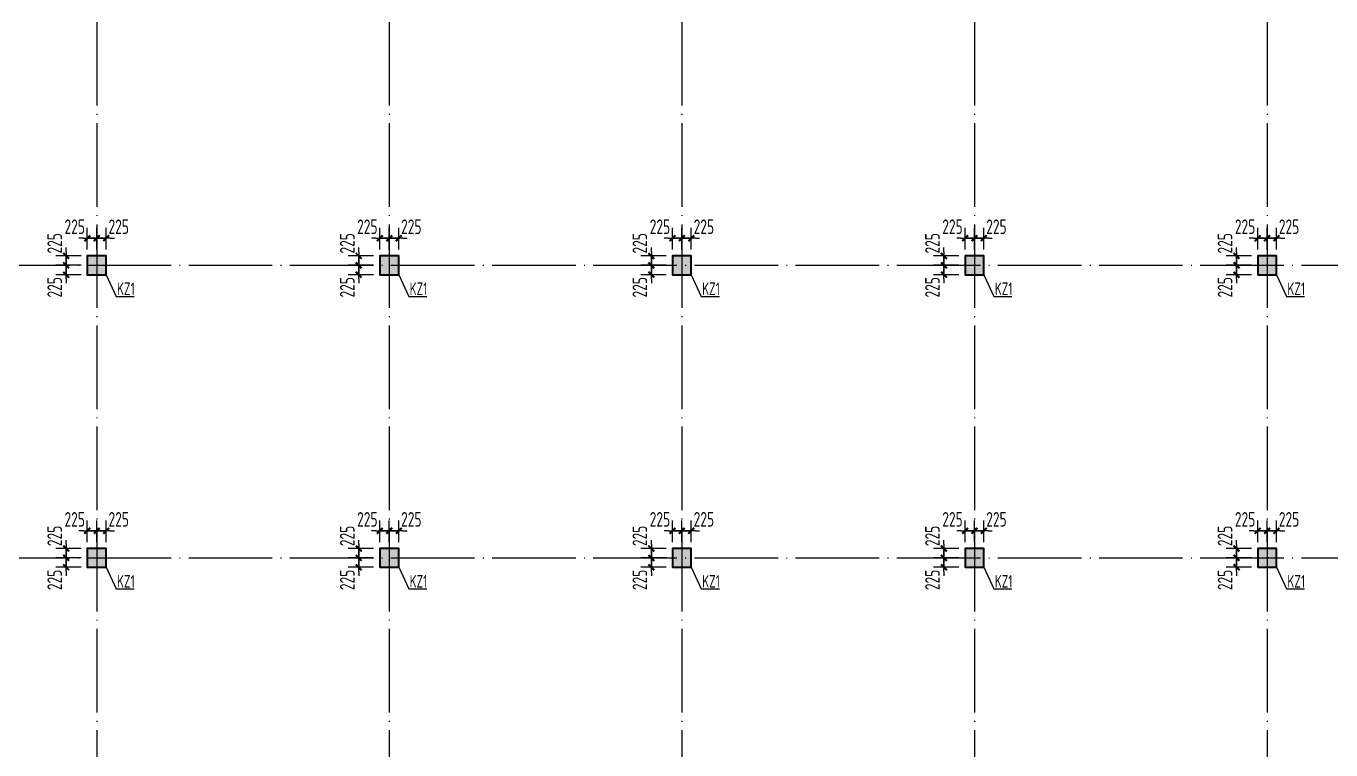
# Model space of a CAD drawing. Extents: x 8268344 to 8869063, y 669070 to 951310.
# Drawn here: x 8494318 to 8525535, y 841675 to 858991 of the extents above; entities that cross this region are included whole.
import ezdxf

# ---------------------------------------------------------------- set-up
doc = ezdxf.new("R2010")
doc.units = 0
doc.header["$LTSCALE"] = 1000
doc.linetypes.add('DOTE', pattern=[2.42, 2, -0.2, 0.02, -0.2])
doc.layers.get('0').update_dxf_attribs({"linetype": 'CONTINUOUS'})
doc.layers.get('Defpoints').update_dxf_attribs({"linetype": 'CONTINUOUS'})
for name, color, linetype in [('DIM', 3, 'CONTINUOUS'), ('DOTE', 1, 'DOTE'), ('PUB_TEXT', 7, 'CONTINUOUS'), ('柱涂实', 54, 'CONTINUOUS')]:
    doc.layers.add(name, color=color, linetype=linetype)
doc.layers.add('柱', color=2, linetype='CONTINUOUS', lineweight=35)
doc.styles.add('HZTXT', font='tssdeng.shx', dxfattribs={"width": 0.75, "bigfont": 'HZTXT.shx'})
doc.styles.add('TSSD_Dimension', font='Tssdeng.shx', dxfattribs={"width": 0.7, "bigfont": 'tssdchn.shx'})
doc.dimstyles.new('TSSD_100_100$0', dxfattribs={"dimtxt": 350, "dimasz": 100, "dimexe": 250, "dimexo": 150, "dimgap": 100, "dimtad": 1, "dimdec": 0, "dimzin": 0, "dimdsep": 46, "dimtxsty": 'TSSD_Dimension', "dimblk": '_TSDBK', "dimblk1": '_TSDBK', "dimblk2": '_TSDBK', "dimsah": 1, "dimcen": 0, "dimclrt": 7, "dimadec": 0, "dimazin": 0, "dimtfac": 1, "dimtdec": 0, "dimtix": 1, "dimtmove": 2, "dimatfit": 3, "dimldrblk": '_TSDBK', "dimfxl": 0, "dimtolj": 1, "dimtzin": 0, "dimarcsym": 0})

# ---------------------------------------------------------------- blocks, each defined once
blk = doc.blocks.new('_TSDBK')
blk.add_line((-1, 0), (1.5, 0))
at = {"const_width": 0.5}
blk.add_lwpolyline([(-0.7, -0.7), (0.7, 0.7)], dxfattribs=at)
blk = doc.blocks.new('*D2079')
at = {"layer": 'Defpoints', "color": 0}
for p in [(8495783, 846493), (8495277, 846268), (8495783, 846268)]:
    blk.add_point(p, dxfattribs=at)
at = {"layer": 'DIM', "color": 0, "lineweight": -2}
for p, q in [((8495277, 846593), (8495277, 846693)), ((8495633, 846493), (8495027, 846493)), ((8495277, 846493), (8495277, 846268)), ((8495633, 846268), (8495027, 846268)), ((8495277, 846168), (8495277, 846068))]:
    blk.add_line(p, q, dxfattribs=at)
at = {"layer": 'DIM', "color": 0, "lineweight": -2, "xscale": 100, "yscale": 100, "zscale": 100}
for p, rotation in [((8495277, 846493), 270), ((8495277, 846268), 90)]:
    blk.add_blockref('_TSDBK', p, dxfattribs=dict(at, rotation=rotation))
at = {"layer": 'DIM', "color": 7, "insert": (8495002, 846794), "char_height": 350, "attachment_point": 5, "rotation": 90, "style": 'TSSD_Dimension'}
blk.add_mtext('\\A1;225', dxfattribs=at)
blk = doc.blocks.new('*D2080')
at = {"layer": 'Defpoints', "color": 0}
for p in [(8495277, 846043), (8495783, 846268), (8495783, 846043)]:
    blk.add_point(p, dxfattribs=at)
at = {"layer": 'DIM', "color": 0, "lineweight": -2}
for p, q in [((8495277, 846368), (8495277, 846468)), ((8495633, 846268), (8495027, 846268)), ((8495633, 846043), (8495027, 846043)), ((8495277, 846268), (8495277, 846043)), ((8495277, 845943), (8495277, 845843))]:
    blk.add_line(p, q, dxfattribs=at)
at = {"layer": 'DIM', "color": 0, "lineweight": -2, "xscale": 100, "yscale": 100, "zscale": 100}
for p, rotation in [((8495277, 846268), 270), ((8495277, 846043), 90)]:
    blk.add_blockref('_TSDBK', p, dxfattribs=dict(at, rotation=rotation))
at = {"layer": 'DIM', "color": 7, "insert": (8495002, 845742), "char_height": 350, "attachment_point": 5, "rotation": 90, "style": 'TSSD_Dimension'}
blk.add_mtext('\\A1;225', dxfattribs=at)
blk = doc.blocks.new('*D2081')
at = {"layer": 'Defpoints', "color": 0}
for p in [(8496233, 846916), (8496008, 846493), (8496233, 846493)]:
    blk.add_point(p, dxfattribs=at)
at = {"layer": 'DIM', "color": 0, "lineweight": -2}
for p, q in [((8495908, 846916), (8495808, 846916)), ((8496008, 846643), (8496008, 847166)), ((8496008, 846916), (8496233, 846916)), ((8496233, 846643), (8496233, 847166)), ((8496333, 846916), (8496433, 846916))]:
    blk.add_line(p, q, dxfattribs=at)
at = {"layer": 'DIM', "color": 0, "lineweight": -2, "xscale": 100, "yscale": 100, "zscale": 100}
blk.add_blockref('_TSDBK', (8496008, 846916), dxfattribs=at)
at = {"layer": 'DIM', "color": 0, "lineweight": -2, "xscale": 100, "yscale": 100, "zscale": 100, "rotation": 180}
blk.add_blockref('_TSDBK', (8496233, 846916), dxfattribs=at)
at = {"layer": 'DIM', "color": 7, "insert": (8496534, 847191), "char_height": 350, "attachment_point": 5, "style": 'TSSD_Dimension'}
blk.add_mtext('\\A1;225', dxfattribs=at)
blk = doc.blocks.new('*D2082')
at = {"layer": 'Defpoints', "color": 0}
for p in [(8496008, 846916), (8495783, 846493), (8496008, 846493)]:
    blk.add_point(p, dxfattribs=at)
at = {"layer": 'DIM', "color": 0, "lineweight": -2}
for p, q in [((8495683, 846916), (8495583, 846916)), ((8495783, 846643), (8495783, 847166)), ((8495783, 846916), (8496008, 846916)), ((8496008, 846643), (8496008, 847166)), ((8496108, 846916), (8496208, 846916))]:
    blk.add_line(p, q, dxfattribs=at)
at = {"layer": 'DIM', "color": 0, "lineweight": -2, "xscale": 100, "yscale": 100, "zscale": 100}
blk.add_blockref('_TSDBK', (8495783, 846916), dxfattribs=at)
at = {"layer": 'DIM', "color": 0, "lineweight": -2, "xscale": 100, "yscale": 100, "zscale": 100, "rotation": 180}
blk.add_blockref('_TSDBK', (8496008, 846916), dxfattribs=at)
at = {"layer": 'DIM', "color": 7, "insert": (8495482, 847191), "char_height": 350, "attachment_point": 5, "style": 'TSSD_Dimension'}
blk.add_mtext('\\A1;225', dxfattribs=at)
blk = doc.blocks.new('*D2083')
at = {"layer": 'Defpoints', "color": 0}
for p in [(8495783, 853493), (8495277, 853268), (8495783, 853268)]:
    blk.add_point(p, dxfattribs=at)
at = {"layer": 'DIM', "color": 0, "lineweight": -2}
for p, q in [((8495633, 853493), (8495027, 853493)), ((8495277, 853593), (8495277, 853693)), ((8495277, 853493), (8495277, 853268)), ((8495633, 853268), (8495027, 853268)), ((8495277, 853168), (8495277, 853068))]:
    blk.add_line(p, q, dxfattribs=at)
at = {"layer": 'DIM', "color": 0, "lineweight": -2, "xscale": 100, "yscale": 100, "zscale": 100}
for p, rotation in [((8495277, 853493), 270), ((8495277, 853268), 90)]:
    blk.add_blockref('_TSDBK', p, dxfattribs=dict(at, rotation=rotation))
at = {"layer": 'DIM', "color": 7, "insert": (8495002, 853794), "char_height": 350, "attachment_point": 5, "rotation": 90, "style": 'TSSD_Dimension'}
blk.add_mtext('\\A1;225', dxfattribs=at)
blk = doc.blocks.new('*D2084')
at = {"layer": 'Defpoints', "color": 0}
for p in [(8495783, 853268), (8495277, 853043), (8495783, 853043)]:
    blk.add_point(p, dxfattribs=at)
at = {"layer": 'DIM', "color": 0, "lineweight": -2}
for p, q in [((8495277, 853368), (8495277, 853468)), ((8495633, 853268), (8495027, 853268)), ((8495277, 853268), (8495277, 853043)), ((8495633, 853043), (8495027, 853043)), ((8495277, 852943), (8495277, 852843))]:
    blk.add_line(p, q, dxfattribs=at)
at = {"layer": 'DIM', "color": 0, "lineweight": -2, "xscale": 100, "yscale": 100, "zscale": 100}
for p, rotation in [((8495277, 853268), 270), ((8495277, 853043), 90)]:
    blk.add_blockref('_TSDBK', p, dxfattribs=dict(at, rotation=rotation))
at = {"layer": 'DIM', "color": 7, "insert": (8495002, 852742), "char_height": 350, "attachment_point": 5, "rotation": 90, "style": 'TSSD_Dimension'}
blk.add_mtext('\\A1;225', dxfattribs=at)
blk = doc.blocks.new('*D2085')
at = {"layer": 'Defpoints', "color": 0}
for p in [(8496233, 853916), (8496008, 853493), (8496233, 853493)]:
    blk.add_point(p, dxfattribs=at)
at = {"layer": 'DIM', "color": 0, "lineweight": -2}
for p, q in [((8496008, 853643), (8496008, 854166)), ((8496233, 853643), (8496233, 854166)), ((8495908, 853916), (8495808, 853916)), ((8496008, 853916), (8496233, 853916)), ((8496333, 853916), (8496433, 853916))]:
    blk.add_line(p, q, dxfattribs=at)
at = {"layer": 'DIM', "color": 0, "lineweight": -2, "xscale": 100, "yscale": 100, "zscale": 100}
blk.add_blockref('_TSDBK', (8496008, 853916), dxfattribs=at)
at = {"layer": 'DIM', "color": 0, "lineweight": -2, "xscale": 100, "yscale": 100, "zscale": 100, "rotation": 180}
blk.add_blockref('_TSDBK', (8496233, 853916), dxfattribs=at)
at = {"layer": 'DIM', "color": 7, "insert": (8496534, 854191), "char_height": 350, "attachment_point": 5, "style": 'TSSD_Dimension'}
blk.add_mtext('\\A1;225', dxfattribs=at)
blk = doc.blocks.new('*D2086')
at = {"layer": 'Defpoints', "color": 0}
for p in [(8496008, 853916), (8495783, 853493), (8496008, 853493)]:
    blk.add_point(p, dxfattribs=at)
at = {"layer": 'DIM', "color": 0, "lineweight": -2}
for p, q in [((8495783, 853643), (8495783, 854166)), ((8496008, 853643), (8496008, 854166)), ((8495683, 853916), (8495583, 853916)), ((8495783, 853916), (8496008, 853916)), ((8496108, 853916), (8496208, 853916))]:
    blk.add_line(p, q, dxfattribs=at)
at = {"layer": 'DIM', "color": 0, "lineweight": -2, "xscale": 100, "yscale": 100, "zscale": 100}
blk.add_blockref('_TSDBK', (8495783, 853916), dxfattribs=at)
at = {"layer": 'DIM', "color": 0, "lineweight": -2, "xscale": 100, "yscale": 100, "zscale": 100, "rotation": 180}
blk.add_blockref('_TSDBK', (8496008, 853916), dxfattribs=at)
at = {"layer": 'DIM', "color": 7, "insert": (8495482, 854191), "char_height": 350, "attachment_point": 5, "style": 'TSSD_Dimension'}
blk.add_mtext('\\A1;225', dxfattribs=at)
blk = doc.blocks.new('*D2107')
at = {"layer": 'Defpoints', "color": 0}
for p in [(8502783, 846493), (8502277, 846268), (8502783, 846268)]:
    blk.add_point(p, dxfattribs=at)
at = {"layer": 'DIM', "color": 0, "lineweight": -2}
for p, q in [((8502277, 846593), (8502277, 846693)), ((8502633, 846493), (8502027, 846493)), ((8502277, 846493), (8502277, 846268)), ((8502633, 846268), (8502027, 846268)), ((8502277, 846168), (8502277, 846068))]:
    blk.add_line(p, q, dxfattribs=at)
at = {"layer": 'DIM', "color": 0, "lineweight": -2, "xscale": 100, "yscale": 100, "zscale": 100}
for p, rotation in [((8502277, 846493), 270), ((8502277, 846268), 90)]:
    blk.add_blockref('_TSDBK', p, dxfattribs=dict(at, rotation=rotation))
at = {"layer": 'DIM', "color": 7, "insert": (8502002, 846794), "char_height": 350, "attachment_point": 5, "rotation": 90, "style": 'TSSD_Dimension'}
blk.add_mtext('\\A1;225', dxfattribs=at)
blk = doc.blocks.new('*D2108')
at = {"layer": 'Defpoints', "color": 0}
for p in [(8502277, 846043), (8502783, 846268), (8502783, 846043)]:
    blk.add_point(p, dxfattribs=at)
at = {"layer": 'DIM', "color": 0, "lineweight": -2}
for p, q in [((8502277, 846368), (8502277, 846468)), ((8502633, 846268), (8502027, 846268)), ((8502633, 846043), (8502027, 846043)), ((8502277, 846268), (8502277, 846043)), ((8502277, 845943), (8502277, 845843))]:
    blk.add_line(p, q, dxfattribs=at)
at = {"layer": 'DIM', "color": 0, "lineweight": -2, "xscale": 100, "yscale": 100, "zscale": 100}
for p, rotation in [((8502277, 846268), 270), ((8502277, 846043), 90)]:
    blk.add_blockref('_TSDBK', p, dxfattribs=dict(at, rotation=rotation))
at = {"layer": 'DIM', "color": 7, "insert": (8502002, 845742), "char_height": 350, "attachment_point": 5, "rotation": 90, "style": 'TSSD_Dimension'}
blk.add_mtext('\\A1;225', dxfattribs=at)
blk = doc.blocks.new('*D2109')
at = {"layer": 'Defpoints', "color": 0}
for p in [(8503233, 846916), (8503008, 846493), (8503233, 846493)]:
    blk.add_point(p, dxfattribs=at)
at = {"layer": 'DIM', "color": 0, "lineweight": -2}
for p, q in [((8502908, 846916), (8502808, 846916)), ((8503008, 846643), (8503008, 847166)), ((8503008, 846916), (8503233, 846916)), ((8503233, 846643), (8503233, 847166)), ((8503333, 846916), (8503433, 846916))]:
    blk.add_line(p, q, dxfattribs=at)
at = {"layer": 'DIM', "color": 0, "lineweight": -2, "xscale": 100, "yscale": 100, "zscale": 100}
blk.add_blockref('_TSDBK', (8503008, 846916), dxfattribs=at)
at = {"layer": 'DIM', "color": 0, "lineweight": -2, "xscale": 100, "yscale": 100, "zscale": 100, "rotation": 180}
blk.add_blockref('_TSDBK', (8503233, 846916), dxfattribs=at)
at = {"layer": 'DIM', "color": 7, "insert": (8503534, 847191), "char_height": 350, "attachment_point": 5, "style": 'TSSD_Dimension'}
blk.add_mtext('\\A1;225', dxfattribs=at)
blk = doc.blocks.new('*D2110')
at = {"layer": 'Defpoints', "color": 0}
for p in [(8503008, 846916), (8502783, 846493), (8503008, 846493)]:
    blk.add_point(p, dxfattribs=at)
at = {"layer": 'DIM', "color": 0, "lineweight": -2}
for p, q in [((8502683, 846916), (8502583, 846916)), ((8502783, 846643), (8502783, 847166)), ((8502783, 846916), (8503008, 846916)), ((8503008, 846643), (8503008, 847166)), ((8503108, 846916), (8503208, 846916))]:
    blk.add_line(p, q, dxfattribs=at)
at = {"layer": 'DIM', "color": 0, "lineweight": -2, "xscale": 100, "yscale": 100, "zscale": 100}
blk.add_blockref('_TSDBK', (8502783, 846916), dxfattribs=at)
at = {"layer": 'DIM', "color": 0, "lineweight": -2, "xscale": 100, "yscale": 100, "zscale": 100, "rotation": 180}
blk.add_blockref('_TSDBK', (8503008, 846916), dxfattribs=at)
at = {"layer": 'DIM', "color": 7, "insert": (8502482, 847191), "char_height": 350, "attachment_point": 5, "style": 'TSSD_Dimension'}
blk.add_mtext('\\A1;225', dxfattribs=at)
blk = doc.blocks.new('*D2111')
at = {"layer": 'Defpoints', "color": 0}
for p in [(8502783, 853493), (8502277, 853268), (8502783, 853268)]:
    blk.add_point(p, dxfattribs=at)
at = {"layer": 'DIM', "color": 0, "lineweight": -2}
for p, q in [((8502633, 853493), (8502027, 853493)), ((8502277, 853593), (8502277, 853693)), ((8502277, 853493), (8502277, 853268)), ((8502633, 853268), (8502027, 853268)), ((8502277, 853168), (8502277, 853068))]:
    blk.add_line(p, q, dxfattribs=at)
at = {"layer": 'DIM', "color": 0, "lineweight": -2, "xscale": 100, "yscale": 100, "zscale": 100}
for p, rotation in [((8502277, 853493), 270), ((8502277, 853268), 90)]:
    blk.add_blockref('_TSDBK', p, dxfattribs=dict(at, rotation=rotation))
at = {"layer": 'DIM', "color": 7, "insert": (8502002, 853794), "char_height": 350, "attachment_point": 5, "rotation": 90, "style": 'TSSD_Dimension'}
blk.add_mtext('\\A1;225', dxfattribs=at)
blk = doc.blocks.new('*D2112')
at = {"layer": 'Defpoints', "color": 0}
for p in [(8502783, 853268), (8502277, 853043), (8502783, 853043)]:
    blk.add_point(p, dxfattribs=at)
at = {"layer": 'DIM', "color": 0, "lineweight": -2}
for p, q in [((8502277, 853368), (8502277, 853468)), ((8502633, 853268), (8502027, 853268)), ((8502277, 853268), (8502277, 853043)), ((8502633, 853043), (8502027, 853043)), ((8502277, 852943), (8502277, 852843))]:
    blk.add_line(p, q, dxfattribs=at)
at = {"layer": 'DIM', "color": 0, "lineweight": -2, "xscale": 100, "yscale": 100, "zscale": 100}
for p, rotation in [((8502277, 853268), 270), ((8502277, 853043), 90)]:
    blk.add_blockref('_TSDBK', p, dxfattribs=dict(at, rotation=rotation))
at = {"layer": 'DIM', "color": 7, "insert": (8502002, 852742), "char_height": 350, "attachment_point": 5, "rotation": 90, "style": 'TSSD_Dimension'}
blk.add_mtext('\\A1;225', dxfattribs=at)
blk = doc.blocks.new('*D2113')
at = {"layer": 'Defpoints', "color": 0}
for p in [(8503233, 853916), (8503008, 853493), (8503233, 853493)]:
    blk.add_point(p, dxfattribs=at)
at = {"layer": 'DIM', "color": 0, "lineweight": -2}
for p, q in [((8503008, 853643), (8503008, 854166)), ((8503233, 853643), (8503233, 854166)), ((8502908, 853916), (8502808, 853916)), ((8503008, 853916), (8503233, 853916)), ((8503333, 853916), (8503433, 853916))]:
    blk.add_line(p, q, dxfattribs=at)
at = {"layer": 'DIM', "color": 0, "lineweight": -2, "xscale": 100, "yscale": 100, "zscale": 100}
blk.add_blockref('_TSDBK', (8503008, 853916), dxfattribs=at)
at = {"layer": 'DIM', "color": 0, "lineweight": -2, "xscale": 100, "yscale": 100, "zscale": 100, "rotation": 180}
blk.add_blockref('_TSDBK', (8503233, 853916), dxfattribs=at)
at = {"layer": 'DIM', "color": 7, "insert": (8503534, 854191), "char_height": 350, "attachment_point": 5, "style": 'TSSD_Dimension'}
blk.add_mtext('\\A1;225', dxfattribs=at)
blk = doc.blocks.new('*D2114')
at = {"layer": 'Defpoints', "color": 0}
for p in [(8503008, 853916), (8502783, 853493), (8503008, 853493)]:
    blk.add_point(p, dxfattribs=at)
at = {"layer": 'DIM', "color": 0, "lineweight": -2}
for p, q in [((8502783, 853643), (8502783, 854166)), ((8503008, 853643), (8503008, 854166)), ((8502683, 853916), (8502583, 853916)), ((8502783, 853916), (8503008, 853916)), ((8503108, 853916), (8503208, 853916))]:
    blk.add_line(p, q, dxfattribs=at)
at = {"layer": 'DIM', "color": 0, "lineweight": -2, "xscale": 100, "yscale": 100, "zscale": 100}
blk.add_blockref('_TSDBK', (8502783, 853916), dxfattribs=at)
at = {"layer": 'DIM', "color": 0, "lineweight": -2, "xscale": 100, "yscale": 100, "zscale": 100, "rotation": 180}
blk.add_blockref('_TSDBK', (8503008, 853916), dxfattribs=at)
at = {"layer": 'DIM', "color": 7, "insert": (8502482, 854191), "char_height": 350, "attachment_point": 5, "style": 'TSSD_Dimension'}
blk.add_mtext('\\A1;225', dxfattribs=at)
blk = doc.blocks.new('*D2135')
at = {"layer": 'Defpoints', "color": 0}
for p in [(8509783, 846493), (8509277, 846268), (8509783, 846268)]:
    blk.add_point(p, dxfattribs=at)
at = {"layer": 'DIM', "color": 0, "lineweight": -2}
for p, q in [((8509277, 846593), (8509277, 846693)), ((8509633, 846493), (8509027, 846493)), ((8509277, 846493), (8509277, 846268)), ((8509633, 846268), (8509027, 846268)), ((8509277, 846168), (8509277, 846068))]:
    blk.add_line(p, q, dxfattribs=at)
at = {"layer": 'DIM', "color": 0, "lineweight": -2, "xscale": 100, "yscale": 100, "zscale": 100}
for p, rotation in [((8509277, 846493), 270), ((8509277, 846268), 90)]:
    blk.add_blockref('_TSDBK', p, dxfattribs=dict(at, rotation=rotation))
at = {"layer": 'DIM', "color": 7, "insert": (8509002, 846794), "char_height": 350, "attachment_point": 5, "rotation": 90, "style": 'TSSD_Dimension'}
blk.add_mtext('\\A1;225', dxfattribs=at)
blk = doc.blocks.new('*D2136')
at = {"layer": 'Defpoints', "color": 0}
for p in [(8509277, 846043), (8509783, 846268), (8509783, 846043)]:
    blk.add_point(p, dxfattribs=at)
at = {"layer": 'DIM', "color": 0, "lineweight": -2}
for p, q in [((8509277, 846368), (8509277, 846468)), ((8509633, 846268), (8509027, 846268)), ((8509633, 846043), (8509027, 846043)), ((8509277, 846268), (8509277, 846043)), ((8509277, 845943), (8509277, 845843))]:
    blk.add_line(p, q, dxfattribs=at)
at = {"layer": 'DIM', "color": 0, "lineweight": -2, "xscale": 100, "yscale": 100, "zscale": 100}
for p, rotation in [((8509277, 846268), 270), ((8509277, 846043), 90)]:
    blk.add_blockref('_TSDBK', p, dxfattribs=dict(at, rotation=rotation))
at = {"layer": 'DIM', "color": 7, "insert": (8509002, 845742), "char_height": 350, "attachment_point": 5, "rotation": 90, "style": 'TSSD_Dimension'}
blk.add_mtext('\\A1;225', dxfattribs=at)
blk = doc.blocks.new('*D2137')
at = {"layer": 'Defpoints', "color": 0}
for p in [(8510233, 846916), (8510008, 846493), (8510233, 846493)]:
    blk.add_point(p, dxfattribs=at)
at = {"layer": 'DIM', "color": 0, "lineweight": -2}
for p, q in [((8509908, 846916), (8509808, 846916)), ((8510008, 846643), (8510008, 847166)), ((8510008, 846916), (8510233, 846916)), ((8510233, 846643), (8510233, 847166)), ((8510333, 846916), (8510433, 846916))]:
    blk.add_line(p, q, dxfattribs=at)
at = {"layer": 'DIM', "color": 0, "lineweight": -2, "xscale": 100, "yscale": 100, "zscale": 100}
blk.add_blockref('_TSDBK', (8510008, 846916), dxfattribs=at)
at = {"layer": 'DIM', "color": 0, "lineweight": -2, "xscale": 100, "yscale": 100, "zscale": 100, "rotation": 180}
blk.add_blockref('_TSDBK', (8510233, 846916), dxfattribs=at)
at = {"layer": 'DIM', "color": 7, "insert": (8510534, 847191), "char_height": 350, "attachment_point": 5, "style": 'TSSD_Dimension'}
blk.add_mtext('\\A1;225', dxfattribs=at)
blk = doc.blocks.new('*D2138')
at = {"layer": 'Defpoints', "color": 0}
for p in [(8510008, 846916), (8509783, 846493), (8510008, 846493)]:
    blk.add_point(p, dxfattribs=at)
at = {"layer": 'DIM', "color": 0, "lineweight": -2}
for p, q in [((8509683, 846916), (8509583, 846916)), ((8509783, 846643), (8509783, 847166)), ((8509783, 846916), (8510008, 846916)), ((8510008, 846643), (8510008, 847166)), ((8510108, 846916), (8510208, 846916))]:
    blk.add_line(p, q, dxfattribs=at)
at = {"layer": 'DIM', "color": 0, "lineweight": -2, "xscale": 100, "yscale": 100, "zscale": 100}
blk.add_blockref('_TSDBK', (8509783, 846916), dxfattribs=at)
at = {"layer": 'DIM', "color": 0, "lineweight": -2, "xscale": 100, "yscale": 100, "zscale": 100, "rotation": 180}
blk.add_blockref('_TSDBK', (8510008, 846916), dxfattribs=at)
at = {"layer": 'DIM', "color": 7, "insert": (8509482, 847191), "char_height": 350, "attachment_point": 5, "style": 'TSSD_Dimension'}
blk.add_mtext('\\A1;225', dxfattribs=at)
blk = doc.blocks.new('*D2139')
at = {"layer": 'Defpoints', "color": 0}
for p in [(8509783, 853493), (8509277, 853268), (8509783, 853268)]:
    blk.add_point(p, dxfattribs=at)
at = {"layer": 'DIM', "color": 0, "lineweight": -2}
for p, q in [((8509633, 853493), (8509027, 853493)), ((8509277, 853593), (8509277, 853693)), ((8509277, 853493), (8509277, 853268)), ((8509633, 853268), (8509027, 853268)), ((8509277, 853168), (8509277, 853068))]:
    blk.add_line(p, q, dxfattribs=at)
at = {"layer": 'DIM', "color": 0, "lineweight": -2, "xscale": 100, "yscale": 100, "zscale": 100}
for p, rotation in [((8509277, 853493), 270), ((8509277, 853268), 90)]:
    blk.add_blockref('_TSDBK', p, dxfattribs=dict(at, rotation=rotation))
at = {"layer": 'DIM', "color": 7, "insert": (8509002, 853794), "char_height": 350, "attachment_point": 5, "rotation": 90, "style": 'TSSD_Dimension'}
blk.add_mtext('\\A1;225', dxfattribs=at)
blk = doc.blocks.new('*D2140')
at = {"layer": 'Defpoints', "color": 0}
for p in [(8509783, 853268), (8509277, 853043), (8509783, 853043)]:
    blk.add_point(p, dxfattribs=at)
at = {"layer": 'DIM', "color": 0, "lineweight": -2}
for p, q in [((8509277, 853368), (8509277, 853468)), ((8509633, 853268), (8509027, 853268)), ((8509277, 853268), (8509277, 853043)), ((8509633, 853043), (8509027, 853043)), ((8509277, 852943), (8509277, 852843))]:
    blk.add_line(p, q, dxfattribs=at)
at = {"layer": 'DIM', "color": 0, "lineweight": -2, "xscale": 100, "yscale": 100, "zscale": 100}
for p, rotation in [((8509277, 853268), 270), ((8509277, 853043), 90)]:
    blk.add_blockref('_TSDBK', p, dxfattribs=dict(at, rotation=rotation))
at = {"layer": 'DIM', "color": 7, "insert": (8509002, 852742), "char_height": 350, "attachment_point": 5, "rotation": 90, "style": 'TSSD_Dimension'}
blk.add_mtext('\\A1;225', dxfattribs=at)
blk = doc.blocks.new('*D2141')
at = {"layer": 'Defpoints', "color": 0}
for p in [(8510233, 853916), (8510008, 853493), (8510233, 853493)]:
    blk.add_point(p, dxfattribs=at)
at = {"layer": 'DIM', "color": 0, "lineweight": -2}
for p, q in [((8510008, 853643), (8510008, 854166)), ((8510233, 853643), (8510233, 854166)), ((8509908, 853916), (8509808, 853916)), ((8510008, 853916), (8510233, 853916)), ((8510333, 853916), (8510433, 853916))]:
    blk.add_line(p, q, dxfattribs=at)
at = {"layer": 'DIM', "color": 0, "lineweight": -2, "xscale": 100, "yscale": 100, "zscale": 100}
blk.add_blockref('_TSDBK', (8510008, 853916), dxfattribs=at)
at = {"layer": 'DIM', "color": 0, "lineweight": -2, "xscale": 100, "yscale": 100, "zscale": 100, "rotation": 180}
blk.add_blockref('_TSDBK', (8510233, 853916), dxfattribs=at)
at = {"layer": 'DIM', "color": 7, "insert": (8510534, 854191), "char_height": 350, "attachment_point": 5, "style": 'TSSD_Dimension'}
blk.add_mtext('\\A1;225', dxfattribs=at)
blk = doc.blocks.new('*D2142')
at = {"layer": 'Defpoints', "color": 0}
for p in [(8510008, 853916), (8509783, 853493), (8510008, 853493)]:
    blk.add_point(p, dxfattribs=at)
at = {"layer": 'DIM', "color": 0, "lineweight": -2}
for p, q in [((8509783, 853643), (8509783, 854166)), ((8510008, 853643), (8510008, 854166)), ((8509683, 853916), (8509583, 853916)), ((8509783, 853916), (8510008, 853916)), ((8510108, 853916), (8510208, 853916))]:
    blk.add_line(p, q, dxfattribs=at)
at = {"layer": 'DIM', "color": 0, "lineweight": -2, "xscale": 100, "yscale": 100, "zscale": 100}
blk.add_blockref('_TSDBK', (8509783, 853916), dxfattribs=at)
at = {"layer": 'DIM', "color": 0, "lineweight": -2, "xscale": 100, "yscale": 100, "zscale": 100, "rotation": 180}
blk.add_blockref('_TSDBK', (8510008, 853916), dxfattribs=at)
at = {"layer": 'DIM', "color": 7, "insert": (8509482, 854191), "char_height": 350, "attachment_point": 5, "style": 'TSSD_Dimension'}
blk.add_mtext('\\A1;225', dxfattribs=at)
blk = doc.blocks.new('*D1692')
at = {"layer": 'Defpoints', "color": 0}
for p in [(8516783, 846493), (8516277, 846268), (8516783, 846268)]:
    blk.add_point(p, dxfattribs=at)
at = {"layer": 'DIM', "color": 0, "lineweight": -2}
for p, q in [((8516277, 846593), (8516277, 846693)), ((8516633, 846493), (8516027, 846493)), ((8516277, 846493), (8516277, 846268)), ((8516633, 846268), (8516027, 846268)), ((8516277, 846168), (8516277, 846068))]:
    blk.add_line(p, q, dxfattribs=at)
at = {"layer": 'DIM', "color": 0, "lineweight": -2, "xscale": 100, "yscale": 100, "zscale": 100}
for p, rotation in [((8516277, 846493), 270), ((8516277, 846268), 90)]:
    blk.add_blockref('_TSDBK', p, dxfattribs=dict(at, rotation=rotation))
at = {"layer": 'DIM', "color": 7, "insert": (8516002, 846794), "char_height": 350, "attachment_point": 5, "rotation": 90, "style": 'TSSD_Dimension'}
blk.add_mtext('\\A1;225', dxfattribs=at)
blk = doc.blocks.new('*D1805')
at = {"layer": 'Defpoints', "color": 0}
for p in [(8516277, 846043), (8516783, 846268), (8516783, 846043)]:
    blk.add_point(p, dxfattribs=at)
at = {"layer": 'DIM', "color": 0, "lineweight": -2}
for p, q in [((8516277, 846368), (8516277, 846468)), ((8516633, 846268), (8516027, 846268)), ((8516633, 846043), (8516027, 846043)), ((8516277, 846268), (8516277, 846043)), ((8516277, 845943), (8516277, 845843))]:
    blk.add_line(p, q, dxfattribs=at)
at = {"layer": 'DIM', "color": 0, "lineweight": -2, "xscale": 100, "yscale": 100, "zscale": 100}
for p, rotation in [((8516277, 846268), 270), ((8516277, 846043), 90)]:
    blk.add_blockref('_TSDBK', p, dxfattribs=dict(at, rotation=rotation))
at = {"layer": 'DIM', "color": 7, "insert": (8516002, 845742), "char_height": 350, "attachment_point": 5, "rotation": 90, "style": 'TSSD_Dimension'}
blk.add_mtext('\\A1;225', dxfattribs=at)
blk = doc.blocks.new('*D1806')
at = {"layer": 'Defpoints', "color": 0}
for p in [(8517233, 846916), (8517008, 846493), (8517233, 846493)]:
    blk.add_point(p, dxfattribs=at)
at = {"layer": 'DIM', "color": 0, "lineweight": -2}
for p, q in [((8516908, 846916), (8516808, 846916)), ((8517008, 846643), (8517008, 847166)), ((8517008, 846916), (8517233, 846916)), ((8517233, 846643), (8517233, 847166)), ((8517333, 846916), (8517433, 846916))]:
    blk.add_line(p, q, dxfattribs=at)
at = {"layer": 'DIM', "color": 0, "lineweight": -2, "xscale": 100, "yscale": 100, "zscale": 100}
blk.add_blockref('_TSDBK', (8517008, 846916), dxfattribs=at)
at = {"layer": 'DIM', "color": 0, "lineweight": -2, "xscale": 100, "yscale": 100, "zscale": 100, "rotation": 180}
blk.add_blockref('_TSDBK', (8517233, 846916), dxfattribs=at)
at = {"layer": 'DIM', "color": 7, "insert": (8517534, 847191), "char_height": 350, "attachment_point": 5, "style": 'TSSD_Dimension'}
blk.add_mtext('\\A1;225', dxfattribs=at)
blk = doc.blocks.new('*D1807')
at = {"layer": 'Defpoints', "color": 0}
for p in [(8517008, 846916), (8516783, 846493), (8517008, 846493)]:
    blk.add_point(p, dxfattribs=at)
at = {"layer": 'DIM', "color": 0, "lineweight": -2}
for p, q in [((8516683, 846916), (8516583, 846916)), ((8516783, 846643), (8516783, 847166)), ((8516783, 846916), (8517008, 846916)), ((8517008, 846643), (8517008, 847166)), ((8517108, 846916), (8517208, 846916))]:
    blk.add_line(p, q, dxfattribs=at)
at = {"layer": 'DIM', "color": 0, "lineweight": -2, "xscale": 100, "yscale": 100, "zscale": 100}
blk.add_blockref('_TSDBK', (8516783, 846916), dxfattribs=at)
at = {"layer": 'DIM', "color": 0, "lineweight": -2, "xscale": 100, "yscale": 100, "zscale": 100, "rotation": 180}
blk.add_blockref('_TSDBK', (8517008, 846916), dxfattribs=at)
at = {"layer": 'DIM', "color": 7, "insert": (8516482, 847191), "char_height": 350, "attachment_point": 5, "style": 'TSSD_Dimension'}
blk.add_mtext('\\A1;225', dxfattribs=at)
blk = doc.blocks.new('*D1808')
at = {"layer": 'Defpoints', "color": 0}
for p in [(8516783, 853493), (8516277, 853268), (8516783, 853268)]:
    blk.add_point(p, dxfattribs=at)
at = {"layer": 'DIM', "color": 0, "lineweight": -2}
for p, q in [((8516633, 853493), (8516027, 853493)), ((8516277, 853593), (8516277, 853693)), ((8516277, 853493), (8516277, 853268)), ((8516633, 853268), (8516027, 853268)), ((8516277, 853168), (8516277, 853068))]:
    blk.add_line(p, q, dxfattribs=at)
at = {"layer": 'DIM', "color": 0, "lineweight": -2, "xscale": 100, "yscale": 100, "zscale": 100}
for p, rotation in [((8516277, 853493), 270), ((8516277, 853268), 90)]:
    blk.add_blockref('_TSDBK', p, dxfattribs=dict(at, rotation=rotation))
at = {"layer": 'DIM', "color": 7, "insert": (8516002, 853794), "char_height": 350, "attachment_point": 5, "rotation": 90, "style": 'TSSD_Dimension'}
blk.add_mtext('\\A1;225', dxfattribs=at)
blk = doc.blocks.new('*D1809')
at = {"layer": 'Defpoints', "color": 0}
for p in [(8516783, 853268), (8516277, 853043), (8516783, 853043)]:
    blk.add_point(p, dxfattribs=at)
at = {"layer": 'DIM', "color": 0, "lineweight": -2}
for p, q in [((8516277, 853368), (8516277, 853468)), ((8516633, 853268), (8516027, 853268)), ((8516277, 853268), (8516277, 853043)), ((8516633, 853043), (8516027, 853043)), ((8516277, 852943), (8516277, 852843))]:
    blk.add_line(p, q, dxfattribs=at)
at = {"layer": 'DIM', "color": 0, "lineweight": -2, "xscale": 100, "yscale": 100, "zscale": 100}
for p, rotation in [((8516277, 853268), 270), ((8516277, 853043), 90)]:
    blk.add_blockref('_TSDBK', p, dxfattribs=dict(at, rotation=rotation))
at = {"layer": 'DIM', "color": 7, "insert": (8516002, 852742), "char_height": 350, "attachment_point": 5, "rotation": 90, "style": 'TSSD_Dimension'}
blk.add_mtext('\\A1;225', dxfattribs=at)
blk = doc.blocks.new('*D1810')
at = {"layer": 'Defpoints', "color": 0}
for p in [(8517233, 853916), (8517008, 853493), (8517233, 853493)]:
    blk.add_point(p, dxfattribs=at)
at = {"layer": 'DIM', "color": 0, "lineweight": -2}
for p, q in [((8517008, 853643), (8517008, 854166)), ((8517233, 853643), (8517233, 854166)), ((8516908, 853916), (8516808, 853916)), ((8517008, 853916), (8517233, 853916)), ((8517333, 853916), (8517433, 853916))]:
    blk.add_line(p, q, dxfattribs=at)
at = {"layer": 'DIM', "color": 0, "lineweight": -2, "xscale": 100, "yscale": 100, "zscale": 100}
blk.add_blockref('_TSDBK', (8517008, 853916), dxfattribs=at)
at = {"layer": 'DIM', "color": 0, "lineweight": -2, "xscale": 100, "yscale": 100, "zscale": 100, "rotation": 180}
blk.add_blockref('_TSDBK', (8517233, 853916), dxfattribs=at)
at = {"layer": 'DIM', "color": 7, "insert": (8517534, 854191), "char_height": 350, "attachment_point": 5, "style": 'TSSD_Dimension'}
blk.add_mtext('\\A1;225', dxfattribs=at)
blk = doc.blocks.new('*D1811')
at = {"layer": 'Defpoints', "color": 0}
for p in [(8517008, 853916), (8516783, 853493), (8517008, 853493)]:
    blk.add_point(p, dxfattribs=at)
at = {"layer": 'DIM', "color": 0, "lineweight": -2}
for p, q in [((8516783, 853643), (8516783, 854166)), ((8517008, 853643), (8517008, 854166)), ((8516683, 853916), (8516583, 853916)), ((8516783, 853916), (8517008, 853916)), ((8517108, 853916), (8517208, 853916))]:
    blk.add_line(p, q, dxfattribs=at)
at = {"layer": 'DIM', "color": 0, "lineweight": -2, "xscale": 100, "yscale": 100, "zscale": 100}
blk.add_blockref('_TSDBK', (8516783, 853916), dxfattribs=at)
at = {"layer": 'DIM', "color": 0, "lineweight": -2, "xscale": 100, "yscale": 100, "zscale": 100, "rotation": 180}
blk.add_blockref('_TSDBK', (8517008, 853916), dxfattribs=at)
at = {"layer": 'DIM', "color": 7, "insert": (8516482, 854191), "char_height": 350, "attachment_point": 5, "style": 'TSSD_Dimension'}
blk.add_mtext('\\A1;225', dxfattribs=at)
blk = doc.blocks.new('*D1828')
at = {"layer": 'Defpoints', "color": 0}
for p in [(8523783, 846493), (8523277, 846268), (8523783, 846268)]:
    blk.add_point(p, dxfattribs=at)
at = {"layer": 'DIM', "color": 0, "lineweight": -2}
for p, q in [((8523277, 846593), (8523277, 846693)), ((8523633, 846493), (8523027, 846493)), ((8523277, 846493), (8523277, 846268)), ((8523633, 846268), (8523027, 846268)), ((8523277, 846168), (8523277, 846068))]:
    blk.add_line(p, q, dxfattribs=at)
at = {"layer": 'DIM', "color": 0, "lineweight": -2, "xscale": 100, "yscale": 100, "zscale": 100}
for p, rotation in [((8523277, 846493), 270), ((8523277, 846268), 90)]:
    blk.add_blockref('_TSDBK', p, dxfattribs=dict(at, rotation=rotation))
at = {"layer": 'DIM', "color": 7, "insert": (8523002, 846794), "char_height": 350, "attachment_point": 5, "rotation": 90, "style": 'TSSD_Dimension'}
blk.add_mtext('\\A1;225', dxfattribs=at)
blk = doc.blocks.new('*D1829')
at = {"layer": 'Defpoints', "color": 0}
for p in [(8523277, 846043), (8523783, 846268), (8523783, 846043)]:
    blk.add_point(p, dxfattribs=at)
at = {"layer": 'DIM', "color": 0, "lineweight": -2}
for p, q in [((8523277, 846368), (8523277, 846468)), ((8523633, 846268), (8523027, 846268)), ((8523633, 846043), (8523027, 846043)), ((8523277, 846268), (8523277, 846043)), ((8523277, 845943), (8523277, 845843))]:
    blk.add_line(p, q, dxfattribs=at)
at = {"layer": 'DIM', "color": 0, "lineweight": -2, "xscale": 100, "yscale": 100, "zscale": 100}
for p, rotation in [((8523277, 846268), 270), ((8523277, 846043), 90)]:
    blk.add_blockref('_TSDBK', p, dxfattribs=dict(at, rotation=rotation))
at = {"layer": 'DIM', "color": 7, "insert": (8523002, 845742), "char_height": 350, "attachment_point": 5, "rotation": 90, "style": 'TSSD_Dimension'}
blk.add_mtext('\\A1;225', dxfattribs=at)
blk = doc.blocks.new('*D1830')
at = {"layer": 'Defpoints', "color": 0}
for p in [(8524233, 846916), (8524008, 846493), (8524233, 846493)]:
    blk.add_point(p, dxfattribs=at)
at = {"layer": 'DIM', "color": 0, "lineweight": -2}
for p, q in [((8523908, 846916), (8523808, 846916)), ((8524008, 846643), (8524008, 847166)), ((8524008, 846916), (8524233, 846916)), ((8524233, 846643), (8524233, 847166)), ((8524333, 846916), (8524433, 846916))]:
    blk.add_line(p, q, dxfattribs=at)
at = {"layer": 'DIM', "color": 0, "lineweight": -2, "xscale": 100, "yscale": 100, "zscale": 100}
blk.add_blockref('_TSDBK', (8524008, 846916), dxfattribs=at)
at = {"layer": 'DIM', "color": 0, "lineweight": -2, "xscale": 100, "yscale": 100, "zscale": 100, "rotation": 180}
blk.add_blockref('_TSDBK', (8524233, 846916), dxfattribs=at)
at = {"layer": 'DIM', "color": 7, "insert": (8524534, 847191), "char_height": 350, "attachment_point": 5, "style": 'TSSD_Dimension'}
blk.add_mtext('\\A1;225', dxfattribs=at)
blk = doc.blocks.new('*D1831')
at = {"layer": 'Defpoints', "color": 0}
for p in [(8524008, 846916), (8523783, 846493), (8524008, 846493)]:
    blk.add_point(p, dxfattribs=at)
at = {"layer": 'DIM', "color": 0, "lineweight": -2}
for p, q in [((8523683, 846916), (8523583, 846916)), ((8523783, 846643), (8523783, 847166)), ((8523783, 846916), (8524008, 846916)), ((8524008, 846643), (8524008, 847166)), ((8524108, 846916), (8524208, 846916))]:
    blk.add_line(p, q, dxfattribs=at)
at = {"layer": 'DIM', "color": 0, "lineweight": -2, "xscale": 100, "yscale": 100, "zscale": 100}
blk.add_blockref('_TSDBK', (8523783, 846916), dxfattribs=at)
at = {"layer": 'DIM', "color": 0, "lineweight": -2, "xscale": 100, "yscale": 100, "zscale": 100, "rotation": 180}
blk.add_blockref('_TSDBK', (8524008, 846916), dxfattribs=at)
at = {"layer": 'DIM', "color": 7, "insert": (8523482, 847191), "char_height": 350, "attachment_point": 5, "style": 'TSSD_Dimension'}
blk.add_mtext('\\A1;225', dxfattribs=at)
blk = doc.blocks.new('*D1832')
at = {"layer": 'Defpoints', "color": 0}
for p in [(8523783, 853493), (8523277, 853268), (8523783, 853268)]:
    blk.add_point(p, dxfattribs=at)
at = {"layer": 'DIM', "color": 0, "lineweight": -2}
for p, q in [((8523633, 853493), (8523027, 853493)), ((8523277, 853593), (8523277, 853693)), ((8523277, 853493), (8523277, 853268)), ((8523633, 853268), (8523027, 853268)), ((8523277, 853168), (8523277, 853068))]:
    blk.add_line(p, q, dxfattribs=at)
at = {"layer": 'DIM', "color": 0, "lineweight": -2, "xscale": 100, "yscale": 100, "zscale": 100}
for p, rotation in [((8523277, 853493), 270), ((8523277, 853268), 90)]:
    blk.add_blockref('_TSDBK', p, dxfattribs=dict(at, rotation=rotation))
at = {"layer": 'DIM', "color": 7, "insert": (8523002, 853794), "char_height": 350, "attachment_point": 5, "rotation": 90, "style": 'TSSD_Dimension'}
blk.add_mtext('\\A1;225', dxfattribs=at)
blk = doc.blocks.new('*D1833')
at = {"layer": 'Defpoints', "color": 0}
for p in [(8523783, 853268), (8523277, 853043), (8523783, 853043)]:
    blk.add_point(p, dxfattribs=at)
at = {"layer": 'DIM', "color": 0, "lineweight": -2}
for p, q in [((8523277, 853368), (8523277, 853468)), ((8523633, 853268), (8523027, 853268)), ((8523277, 853268), (8523277, 853043)), ((8523633, 853043), (8523027, 853043)), ((8523277, 852943), (8523277, 852843))]:
    blk.add_line(p, q, dxfattribs=at)
at = {"layer": 'DIM', "color": 0, "lineweight": -2, "xscale": 100, "yscale": 100, "zscale": 100}
for p, rotation in [((8523277, 853268), 270), ((8523277, 853043), 90)]:
    blk.add_blockref('_TSDBK', p, dxfattribs=dict(at, rotation=rotation))
at = {"layer": 'DIM', "color": 7, "insert": (8523002, 852742), "char_height": 350, "attachment_point": 5, "rotation": 90, "style": 'TSSD_Dimension'}
blk.add_mtext('\\A1;225', dxfattribs=at)
blk = doc.blocks.new('*D1834')
at = {"layer": 'Defpoints', "color": 0}
for p in [(8524233, 853916), (8524008, 853493), (8524233, 853493)]:
    blk.add_point(p, dxfattribs=at)
at = {"layer": 'DIM', "color": 0, "lineweight": -2}
for p, q in [((8524008, 853643), (8524008, 854166)), ((8524233, 853643), (8524233, 854166)), ((8523908, 853916), (8523808, 853916)), ((8524008, 853916), (8524233, 853916)), ((8524333, 853916), (8524433, 853916))]:
    blk.add_line(p, q, dxfattribs=at)
at = {"layer": 'DIM', "color": 0, "lineweight": -2, "xscale": 100, "yscale": 100, "zscale": 100}
blk.add_blockref('_TSDBK', (8524008, 853916), dxfattribs=at)
at = {"layer": 'DIM', "color": 0, "lineweight": -2, "xscale": 100, "yscale": 100, "zscale": 100, "rotation": 180}
blk.add_blockref('_TSDBK', (8524233, 853916), dxfattribs=at)
at = {"layer": 'DIM', "color": 7, "insert": (8524534, 854191), "char_height": 350, "attachment_point": 5, "style": 'TSSD_Dimension'}
blk.add_mtext('\\A1;225', dxfattribs=at)
blk = doc.blocks.new('*D1835')
at = {"layer": 'Defpoints', "color": 0}
for p in [(8524008, 853916), (8523783, 853493), (8524008, 853493)]:
    blk.add_point(p, dxfattribs=at)
at = {"layer": 'DIM', "color": 0, "lineweight": -2}
for p, q in [((8523783, 853643), (8523783, 854166)), ((8524008, 853643), (8524008, 854166)), ((8523683, 853916), (8523583, 853916)), ((8523783, 853916), (8524008, 853916)), ((8524108, 853916), (8524208, 853916))]:
    blk.add_line(p, q, dxfattribs=at)
at = {"layer": 'DIM', "color": 0, "lineweight": -2, "xscale": 100, "yscale": 100, "zscale": 100}
blk.add_blockref('_TSDBK', (8523783, 853916), dxfattribs=at)
at = {"layer": 'DIM', "color": 0, "lineweight": -2, "xscale": 100, "yscale": 100, "zscale": 100, "rotation": 180}
blk.add_blockref('_TSDBK', (8524008, 853916), dxfattribs=at)
at = {"layer": 'DIM', "color": 7, "insert": (8523482, 854191), "char_height": 350, "attachment_point": 5, "style": 'TSSD_Dimension'}
blk.add_mtext('\\A1;225', dxfattribs=at)

msp = doc.modelspace()

# ---------------------------------------------------------------- hatches: boundary and pattern name
at = {"layer": '柱涂实'}
for points in [[(8496232.9, 853043.2), (8496232.9, 853493.2), (8495782.9, 853493.2), (8495782.9, 853043.2)], [(8503232.9, 853043.2), (8503232.9, 853493.2), (8502782.9, 853493.2), (8502782.9, 853043.2)], [(8510232.9, 853043.2), (8510232.9, 853493.2), (8509782.9, 853493.2), (8509782.9, 853043.2)], [(8517232.9, 853043.2), (8517232.9, 853493.2), (8516782.9, 853493.2), (8516782.9, 853043.2)], [(8524232.9, 853043.2), (8524232.9, 853493.2), (8523782.9, 853493.2), (8523782.9, 853043.2)], [(8496232.9, 846043.2), (8496232.9, 846493.2), (8495782.9, 846493.2), (8495782.9, 846043.2)], [(8503232.9, 846043.2), (8503232.9, 846493.2), (8502782.9, 846493.2), (8502782.9, 846043.2)], [(8510232.9, 846043.2), (8510232.9, 846493.2), (8509782.9, 846493.2), (8509782.9, 846043.2)], [(8517232.9, 846043.2), (8517232.9, 846493.2), (8516782.9, 846493.2), (8516782.9, 846043.2)], [(8524232.9, 846043.2), (8524232.9, 846493.2), (8523782.9, 846493.2), (8523782.9, 846043.2)]]:
    msp.add_hatch(color=256, dxfattribs=at).paths.add_polyline_path(points)

# ---------------------------------------------------------------- linework, layer by layer
at = {"layer": 'DOTE'}
for p, q in [((8496007.9, 868768.2), (8496007.9, 823768.2)), ((8503007.9, 868768.2), (8503007.9, 823768.2)), ((8510007.9, 868768.2), (8510007.9, 823768.2)), ((8517007.9, 868768.2), (8517007.9, 823768.2)), ((8524007.9, 868768.2), (8524007.9, 823768.2)), ((8437707.9, 853268.2), (8539007.9, 853268.2)), ((8437707.9, 846268.2), (8539007.9, 846268.2))]:
    msp.add_line(p, q, dxfattribs=at)
at = {"layer": 'PUB_TEXT', "color": 7}
for points in [[(8496232.9, 853043.2), (8496472.3, 852525.4), (8496903.6, 852525.4)], [(8503232.9, 853043.2), (8503472.3, 852525.4), (8503903.6, 852525.4)], [(8510232.9, 853043.2), (8510472.3, 852525.4), (8510903.6, 852525.4)], [(8517232.9, 853043.2), (8517472.3, 852525.4), (8517903.6, 852525.4)], [(8524232.9, 853043.2), (8524472.3, 852525.4), (8524903.6, 852525.4)], [(8496232.9, 846043.2), (8496472.3, 845525.4), (8496903.6, 845525.4)], [(8503232.9, 846043.2), (8503472.3, 845525.4), (8503903.6, 845525.4)], [(8510232.9, 846043.2), (8510472.3, 845525.4), (8510903.6, 845525.4)], [(8517232.9, 846043.2), (8517472.3, 845525.4), (8517903.6, 845525.4)], [(8524232.9, 846043.2), (8524472.3, 845525.4), (8524903.6, 845525.4)]]:
    msp.add_lwpolyline(points, dxfattribs=at)
at = {"layer": '柱'}
for points in [[(8496232.9, 853043.2), (8496232.9, 853493.2), (8495782.9, 853493.2), (8495782.9, 853043.2)], [(8503232.9, 853043.2), (8503232.9, 853493.2), (8502782.9, 853493.2), (8502782.9, 853043.2)], [(8510232.9, 853043.2), (8510232.9, 853493.2), (8509782.9, 853493.2), (8509782.9, 853043.2)], [(8517232.9, 853043.2), (8517232.9, 853493.2), (8516782.9, 853493.2), (8516782.9, 853043.2)], [(8524232.9, 853043.2), (8524232.9, 853493.2), (8523782.9, 853493.2), (8523782.9, 853043.2)], [(8496232.9, 846043.2), (8496232.9, 846493.2), (8495782.9, 846493.2), (8495782.9, 846043.2)], [(8503232.9, 846043.2), (8503232.9, 846493.2), (8502782.9, 846493.2), (8502782.9, 846043.2)], [(8510232.9, 846043.2), (8510232.9, 846493.2), (8509782.9, 846493.2), (8509782.9, 846043.2)], [(8517232.9, 846043.2), (8517232.9, 846493.2), (8516782.9, 846493.2), (8516782.9, 846043.2)], [(8524232.9, 846043.2), (8524232.9, 846493.2), (8523782.9, 846493.2), (8523782.9, 846043.2)]]:
    msp.add_lwpolyline(points, close=True, dxfattribs=at)
at = {"layer": '柱涂实', "linetype": 'Continuous'}
for points in [[(8496232.9, 853043.2), (8496232.9, 853493.2), (8495782.9, 853493.2), (8495782.9, 853043.2)], [(8503232.9, 853043.2), (8503232.9, 853493.2), (8502782.9, 853493.2), (8502782.9, 853043.2)], [(8510232.9, 853043.2), (8510232.9, 853493.2), (8509782.9, 853493.2), (8509782.9, 853043.2)], [(8517232.9, 853043.2), (8517232.9, 853493.2), (8516782.9, 853493.2), (8516782.9, 853043.2)], [(8524232.9, 853043.2), (8524232.9, 853493.2), (8523782.9, 853493.2), (8523782.9, 853043.2)], [(8496232.9, 846043.2), (8496232.9, 846493.2), (8495782.9, 846493.2), (8495782.9, 846043.2)], [(8503232.9, 846043.2), (8503232.9, 846493.2), (8502782.9, 846493.2), (8502782.9, 846043.2)], [(8510232.9, 846043.2), (8510232.9, 846493.2), (8509782.9, 846493.2), (8509782.9, 846043.2)], [(8517232.9, 846043.2), (8517232.9, 846493.2), (8516782.9, 846493.2), (8516782.9, 846043.2)], [(8524232.9, 846043.2), (8524232.9, 846493.2), (8523782.9, 846493.2), (8523782.9, 846043.2)]]:
    msp.add_lwpolyline(points, close=True, dxfattribs=at)

# ---------------------------------------------------------------- texts
at = {"layer": 'PUB_TEXT', "color": 6, "style": 'HZTXT', "width": 0.7}
for p in [(8496493.9, 852557.4), (8503493.9, 852557.4), (8510493.9, 852557.4), (8517493.9, 852557.4), (8524493.9, 852557.4), (8496493.9, 845557.4), (8503493.9, 845557.4), (8510493.9, 845557.4), (8517493.9, 845557.4), (8524493.9, 845557.4)]:
    msp.add_text('KZ1', height=300, dxfattribs=at).set_placement(p)

# ---------------------------------------------------------------- dimensions: what is measured, and where the dimension line sits
at = {"layer": 'DIM'}
for base, p1, p2, picture, middle in [((8496007.9, 853916.1), (8495782.9, 853493.2), (8496007.9, 853493.2), '*D2086', (8495481.8, 854191.1)), ((8496232.9, 853916.1), (8496007.9, 853493.2), (8496232.9, 853493.2), '*D2085', (8496534, 854191.1)), ((8503007.9, 853916.1), (8502782.9, 853493.2), (8503007.9, 853493.2), '*D2114', (8502481.8, 854191.1)), ((8503232.9, 853916.1), (8503007.9, 853493.2), (8503232.9, 853493.2), '*D2113', (8503534, 854191.1)), ((8510007.9, 853916.1), (8509782.9, 853493.2), (8510007.9, 853493.2), '*D2142', (8509481.8, 854191.1)), ((8510232.9, 853916.1), (8510007.9, 853493.2), (8510232.9, 853493.2), '*D2141', (8510534, 854191.1)), ((8517007.9, 853916.1), (8516782.9, 853493.2), (8517007.9, 853493.2), '*D1811', (8516481.8, 854191.1)), ((8517232.9, 853916.1), (8517007.9, 853493.2), (8517232.9, 853493.2), '*D1810', (8517534, 854191.1)), ((8524007.9, 853916.1), (8523782.9, 853493.2), (8524007.9, 853493.2), '*D1835', (8523481.8, 854191.1)), ((8524232.9, 853916.1), (8524007.9, 853493.2), (8524232.9, 853493.2), '*D1834', (8524534, 854191.1)), ((8496007.9, 846916.1), (8495782.9, 846493.2), (8496007.9, 846493.2), '*D2082', (8495481.8, 847191.1)), ((8496232.9, 846916.1), (8496007.9, 846493.2), (8496232.9, 846493.2), '*D2081', (8496534, 847191.1)), ((8503007.9, 846916.1), (8502782.9, 846493.2), (8503007.9, 846493.2), '*D2110', (8502481.8, 847191.1)), ((8503232.9, 846916.1), (8503007.9, 846493.2), (8503232.9, 846493.2), '*D2109', (8503534, 847191.1)), ((8510007.9, 846916.1), (8509782.9, 846493.2), (8510007.9, 846493.2), '*D2138', (8509481.8, 847191.1)), ((8510232.9, 846916.1), (8510007.9, 846493.2), (8510232.9, 846493.2), '*D2137', (8510534, 847191.1)), ((8517007.9, 846916.1), (8516782.9, 846493.2), (8517007.9, 846493.2), '*D1807', (8516481.8, 847191.1)), ((8517232.9, 846916.1), (8517007.9, 846493.2), (8517232.9, 846493.2), '*D1806', (8517534, 847191.1)), ((8524007.9, 846916.1), (8523782.9, 846493.2), (8524007.9, 846493.2), '*D1831', (8523481.8, 847191.1)), ((8524232.9, 846916.1), (8524007.9, 846493.2), (8524232.9, 846493.2), '*D1830', (8524534, 847191.1))]:
    dim = msp.add_linear_dim(base=base, p1=p1, p2=p2, dimstyle='TSSD_100_100$0', dxfattribs=at)
    dim.commit()
    dim.dimension.update_dxf_attribs({"geometry": picture, "text_midpoint": middle, "dimtype": 160})
for base, p1, p2, picture, middle in [((8495276.8, 853268.2), (8495782.9, 853493.2), (8495782.9, 853268.2), '*D2083', (8495001.8, 853794.3)), ((8502276.8, 853268.2), (8502782.9, 853493.2), (8502782.9, 853268.2), '*D2111', (8502001.8, 853794.3)), ((8509276.8, 853268.2), (8509782.9, 853493.2), (8509782.9, 853268.2), '*D2139', (8509001.8, 853794.3)), ((8516276.8, 853268.2), (8516782.9, 853493.2), (8516782.9, 853268.2), '*D1808', (8516001.8, 853794.3)), ((8523276.8, 853268.2), (8523782.9, 853493.2), (8523782.9, 853268.2), '*D1832', (8523001.8, 853794.3)), ((8495276.8, 853043.2), (8495782.9, 853268.2), (8495782.9, 853043.2), '*D2084', (8495001.8, 852742.2)), ((8502276.8, 853043.2), (8502782.9, 853268.2), (8502782.9, 853043.2), '*D2112', (8502001.8, 852742.2)), ((8509276.8, 853043.2), (8509782.9, 853268.2), (8509782.9, 853043.2), '*D2140', (8509001.8, 852742.1)), ((8516276.8, 853043.2), (8516782.9, 853268.2), (8516782.9, 853043.2), '*D1809', (8516001.8, 852742.2)), ((8523276.8, 853043.2), (8523782.9, 853268.2), (8523782.9, 853043.2), '*D1833', (8523001.8, 852742.2)), ((8495276.8, 846268.2), (8495782.9, 846493.2), (8495782.9, 846268.2), '*D2079', (8495001.8, 846794.3)), ((8502276.8, 846268.2), (8502782.9, 846493.2), (8502782.9, 846268.2), '*D2107', (8502001.8, 846794.3)), ((8509276.8, 846268.2), (8509782.9, 846493.2), (8509782.9, 846268.2), '*D2135', (8509001.8, 846794.3)), ((8516276.8, 846268.2), (8516782.9, 846493.2), (8516782.9, 846268.2), '*D1692', (8516001.8, 846794.3)), ((8523276.8, 846268.2), (8523782.9, 846493.2), (8523782.9, 846268.2), '*D1828', (8523001.8, 846794.3)), ((8495276.8, 846043.2), (8495782.9, 846268.2), (8495782.9, 846043.2), '*D2080', (8495001.8, 845742.2)), ((8502276.8, 846043.2), (8502782.9, 846268.2), (8502782.9, 846043.2), '*D2108', (8502001.8, 845742.2)), ((8509276.8, 846043.2), (8509782.9, 846268.2), (8509782.9, 846043.2), '*D2136', (8509001.8, 845742.1)), ((8516276.8, 846043.2), (8516782.9, 846268.2), (8516782.9, 846043.2), '*D1805', (8516001.8, 845742.2)), ((8523276.8, 846043.2), (8523782.9, 846268.2), (8523782.9, 846043.2), '*D1829', (8523001.8, 845742.2))]:
    dim = msp.add_linear_dim(base=base, p1=p1, p2=p2, angle=90, dimstyle='TSSD_100_100$0', dxfattribs=at)
    dim.commit()
    dim.dimension.update_dxf_attribs({"geometry": picture, "text_midpoint": middle, "dimtype": 160})

doc.saveas('drawing.dxf')
